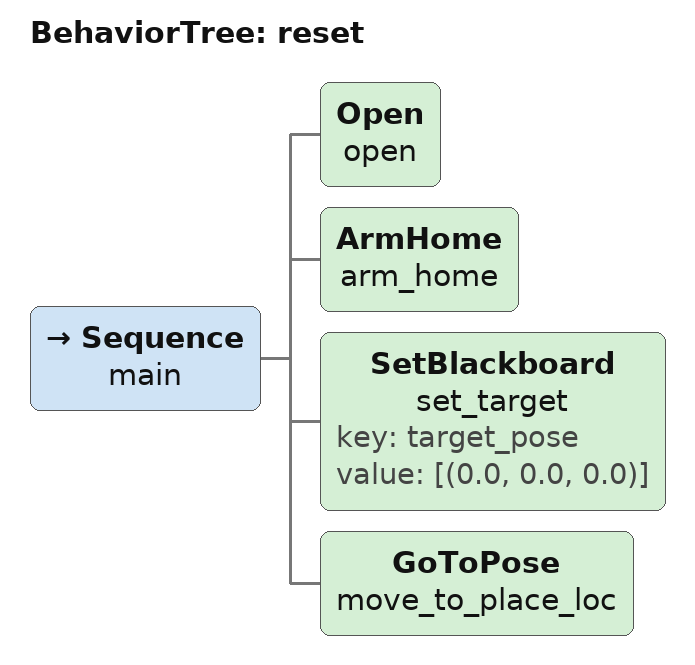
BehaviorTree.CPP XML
<root>
    <BehaviorTree ID="reset">
    <Sequence name="main">
        <Open name="open" />
        <ArmHome name="arm_home" />
        <SetBlackboard name="set_target" key="target_pose" value="[(0.0, 0.0, 0.0)]" />
        <GoToPose name="move_to_place_loc"/>
    </Sequence>
    </BehaviorTree>
</root>
